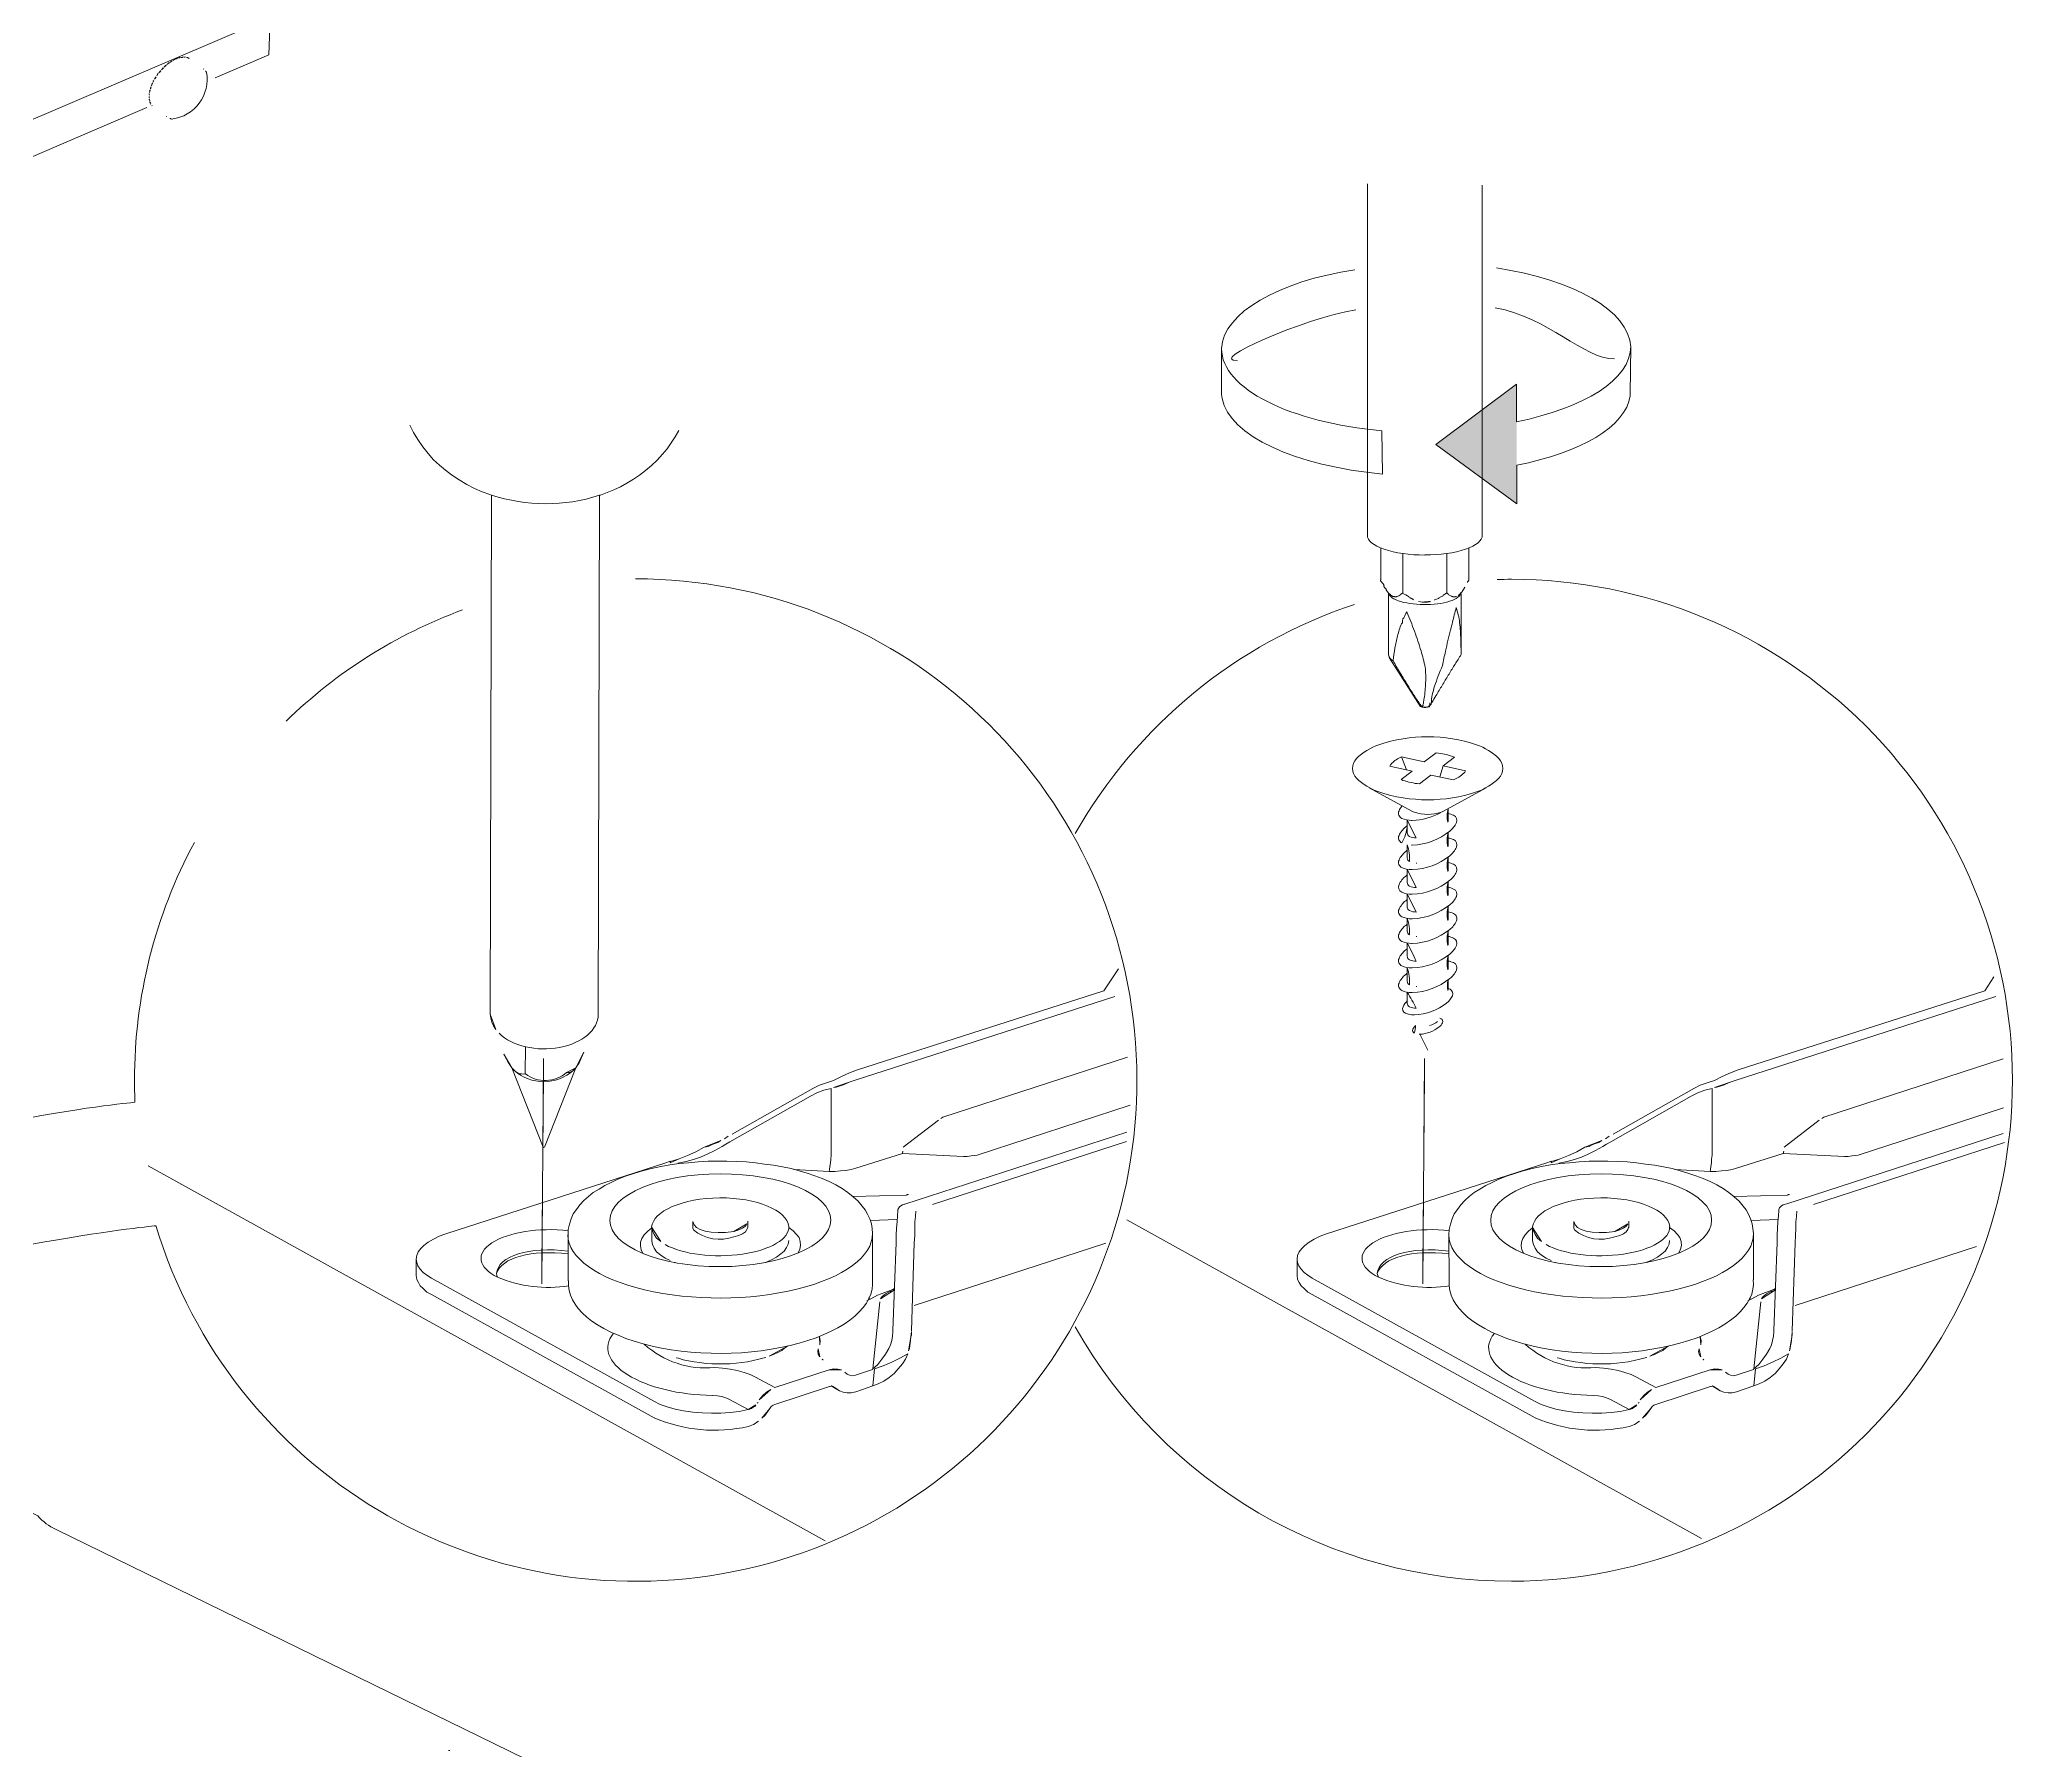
# Model space of a CAD drawing. Header units: metres. Extents: x -27.1 to 47.9, y -10.7 to 6.6.
# Drawn here: x 27.256 to 28.59, y 2.694 to 3.851 of the extents above; entities that cross this region are included whole.
import ezdxf

# ---------------------------------------------------------------- set-up
doc = ezdxf.new("R2010")
doc.units = ezdxf.units.M
doc.header["$MEASUREMENT"] = 0
doc.layers.add('PDF_Working_Num_Penna__255_Num_Penna__255_Num_Penna__255_Num_Penna__255_Num_Penna__255_Num_Penna__255', color=255, linetype='Continuous', lineweight=18)
doc.layers.add('PDF_Working_Num_Penna__7_Num_Penna__7_Num_Penna__7_Num_Penna__7_Num_Penna__7_Num_Penna__7', color=7, linetype='Continuous', lineweight=18)
doc.styles.add('GENERATED_STYLE_1', font='Arial')

msp = doc.modelspace()

# ---------------------------------------------------------------- hatches: boundary and pattern name
at = {"layer": 'PDF_Working_Num_Penna__7_Num_Penna__7_Num_Penna__7_Num_Penna__7_Num_Penna__7_Num_Penna__7', "linetype": 'Continuous', "lineweight": 18}
msp.add_hatch(color=7, dxfattribs=at).paths.add_polyline_path([(28.2549, 3.6181), (28.2003, 3.5773), (28.255, 3.5371)])

# ---------------------------------------------------------------- linework, layer by layer
at = {"layer": 'PDF_Working_Num_Penna__255_Num_Penna__255_Num_Penna__255_Num_Penna__255_Num_Penna__255_Num_Penna__255', "color": 255, "linetype": 'Continuous', "lineweight": 18, "flags": 128}
for points in [[(28.3317, 3.6102), (28.3318, 3.6116), (28.3321, 3.6436)], [(28.0558, 3.6084), (28.0554, 3.6111), (28.0554, 3.6421)], [(28.2549, 3.5926), (28.2549, 3.6181), (28.2003, 3.5773), (28.255, 3.5371), (28.255, 3.5632)], [(28.1638, 3.5865), (28.1643, 3.5573)], [(27.5959, 3.0206), (27.5969, 3.1509)], [(28.1916, 3.0206), (28.1926, 3.1509)]]:
    msp.add_lwpolyline(points, dxfattribs=at)
at = {"layer": 'PDF_Working_Num_Penna__255_Num_Penna__255_Num_Penna__255_Num_Penna__255_Num_Penna__255_Num_Penna__255', "color": 255, "linetype": 'Continuous', "lineweight": 18}
for points in [[(28.3321, 3.6436), (28.3321, 3.6212), (28.3006, 3.6019), (28.2549, 3.5926)], [(28.3321, 3.6436), (28.3321, 3.6212), (28.3006, 3.6019), (28.2549, 3.5926)], [(28.0554, 3.6421), (28.0554, 3.6149), (28.1019, 3.5922), (28.1638, 3.5865)], [(28.0554, 3.6421), (28.0554, 3.6149), (28.1019, 3.5922), (28.1638, 3.5865)], [(28.1643, 3.5573), (28.1055, 3.5626), (28.0606, 3.5832), (28.0558, 3.6084)], [(28.1643, 3.5573), (28.1055, 3.5626), (28.0606, 3.5832), (28.0558, 3.6084)], [(28.255, 3.5632), (28.2978, 3.5718), (28.329, 3.5893), (28.3317, 3.6102)], [(28.255, 3.5632), (28.2978, 3.5718), (28.329, 3.5893), (28.3317, 3.6102)]]:
    msp.add_open_spline(points, degree=3, dxfattribs=at)
at = {"layer": 'PDF_Working_Num_Penna__7_Num_Penna__7_Num_Penna__7_Num_Penna__7_Num_Penna__7_Num_Penna__7', "color": 7, "linetype": 'Continuous', "lineweight": 18, "flags": 128}
for points in [[(27.4122, 3.8658), (26.5475, 3.496), (26.4564, 3.5664), (26.4571, 3.5467, 0.149697), (26.4445, 3.5632), (25.7759, 4.0813, 0.095493), (25.7565, 4.0904), (25.755, 4.1084), (25.6872, 4.1607)], [(27.3683, 3.83), (27.3687, 3.8296), (27.3689, 3.8293), (27.3691, 3.829, -0.430179), (27.3457, 3.7974), (27.3449, 3.7976), (27.3446, 3.7977)], [(27.5609, 3.192), (27.5617, 3.5431, 0.159933), (27.6347, 3.5429), (27.6339, 3.1918)], [(27.9565, 2.9804, 0.27041), (28.2514, 2.8084, 0.414218), (28.5902, 3.1473, 0.414215), (28.2514, 3.4861, 0.006984), (28.2418, 3.4859)], [(28.177, 3.456, 0.007869), (28.1756, 3.452, 0.013666), (28.1744, 3.4478, 0.021225), (28.1726, 3.4395, 0.013403), (28.1714, 3.431, -0.253396), (28.1683, 3.4349), (28.1683, 3.4364), (28.1683, 3.4765)], [(28.1919, 3.4025, 0.001015), (28.1924, 3.4056, 0.006241), (28.1931, 3.4109, 0.007932), (28.1934, 3.4162, 0.011141), (28.1935, 3.4214, 0.009535), (28.1931, 3.4267, 0.006006), (28.1918, 3.4322, 0.003724), (28.1903, 3.4377, 0.007423), (28.1882, 3.4443, 0.008252), (28.1859, 3.4509, 0.008319), (28.1833, 3.4575, 0.000614), (28.1806, 3.464, 0.013257), (28.1786, 3.46)], [(28.1714, 3.431, 0.00613), (28.1758, 3.4234, 0.001858), (28.1805, 3.4157, 0.004174), (28.1845, 3.4092, 0.011677), (28.1888, 3.4027)], [(28.177, 3.3659, 0.101704), (28.1704, 3.3616, 0.122789), (28.1692, 3.3596), (28.1844, 3.3564), (28.1768, 3.3506, 0.01146), (28.178, 3.3501, 0.054174), (28.1892, 3.3477), (28.197, 3.3536), (28.2122, 3.3504, 0.1064), (28.2192, 3.3549, 0.112046), (28.2203, 3.3566), (28.2052, 3.3599), (28.203, 3.3524)], [(28.2052, 3.3599), (28.2129, 3.3658, 0.022466), (28.2115, 3.3663, 0.053846), (28.2006, 3.3687), (28.1925, 3.3626), (28.177, 3.3659), (28.1804, 3.3572)], [(28.2343, 3.3451), (28.2055, 3.3292, -0.042382), (28.2038, 3.3285, -0.161524), (28.1858, 3.3285, -0.045826), (28.184, 3.3292), (28.1553, 3.3451)], [(28.1773, 3.3326, 0.056758), (28.1754, 3.3295, 0.414655), (28.1773, 3.3244, 0.107655), (28.1839, 3.323), (28.1844, 3.323, 0.116709), (28.2034, 3.3282)], [(28.1844, 3.3063, 0.162395), (28.2097, 3.3158, 0.116807), (28.2142, 3.3215, 0.413962), (28.2123, 3.3265, 0.062211), (28.2086, 3.3277)], [(28.181, 3.3028, 0.006641), (28.1799, 3.3019, 0.116823), (28.1754, 3.2962, 0.41498), (28.1773, 3.2911, 0.107635), (28.1839, 3.2897), (28.1844, 3.2897, 0.162227), (28.2097, 3.2991, 0.1162), (28.2142, 3.3049, 0.413155), (28.2123, 3.31, 0.062211), (28.2086, 3.3111)], [(27.3609, 3.3081, 0.124896), (27.3204, 3.1472, 0.010928), (27.3207, 3.1324)], [(28.181, 3.2861, 0.011827), (28.1799, 3.2853, 0.116975), (28.1754, 3.2796, 0.414165), (28.1773, 3.2745, 0.107615), (28.1839, 3.2731, 0.007878), (28.1844, 3.2731, 0.162264), (28.2097, 3.2825, 0.116353), (28.2142, 3.2882, 0.412972), (28.2123, 3.2933, 0.061065), (28.2086, 3.2945)], [(28.181, 3.2695, 0.006628), (28.1799, 3.2687, 0.116596), (28.1754, 3.2629, 0.41498), (28.1773, 3.2579, 0.107615), (28.1839, 3.2564, 0.015927), (28.1844, 3.2565, 0.162538), (28.2097, 3.2659, 0.117186), (28.2142, 3.2716, 0.413655), (28.2123, 3.2766, 0.062242), (28.2086, 3.2778)], [(28.181, 3.2529, 0.001463), (28.1799, 3.252, 0.116596), (28.1754, 3.2463, 0.41467), (28.1773, 3.2412, 0.106965), (28.1839, 3.2398, 0.007878), (28.1844, 3.2398, 0.162551), (28.2097, 3.2492, 0.117186), (28.2142, 3.255, 0.414403), (28.2123, 3.26, 0.062211), (28.2086, 3.2612)], [(28.181, 3.2362, 0.004039), (28.1799, 3.2354, 0.117353), (28.1754, 3.2297, 0.41498), (28.1773, 3.2246, 0.107615), (28.1839, 3.2232, 0.007878), (28.1844, 3.2232, 0.162551), (28.2097, 3.2326, 0.116504), (28.2142, 3.2383, 0.41363), (28.2123, 3.2434, 0.061065), (28.2086, 3.2446)], [(28.181, 3.2196, 0.004039), (28.1799, 3.2188, 0.117353), (28.1754, 3.213, 0.414663), (28.1773, 3.208, 0.107615), (28.1839, 3.2065, 0.007878), (28.1844, 3.2066, 0.162395), (28.2097, 3.216, 0.116504), (28.2142, 3.2217, 0.412568), (28.2123, 3.2268, 0.05995), (28.2086, 3.2279)], [(28.181, 3.201, 0.090469), (28.1781, 3.197, 0.412457), (28.1797, 3.1926, 0.107692), (28.1854, 3.1914, 0.009492), (28.1859, 3.1914, 0.162275), (28.2076, 3.1995, 0.115707), (28.2115, 3.2044, 0.410081), (28.2099, 3.2088, 0.021447), (28.2086, 3.2093)], [(28.2029, 3.1892, -0.028418), (28.2039, 3.1888, -0.41231), (28.2048, 3.1862, -0.116374), (28.2025, 3.1833, -0.162747), (28.1895, 3.1784), (28.1948, 3.1675)], [(27.6184, 3.1551), (27.6173, 3.154, -0.381191), (27.5769, 3.154), (27.5758, 3.1553)], [(27.698, 3.0516), (27.698, 3.048), (27.698, 3.0472), (27.6983, 3.0461, 0.26734), (27.7257, 3.0414), (27.729, 3.0422), (27.7315, 3.0433), (27.7334, 3.0447), (27.7345, 3.0464), (27.7348, 3.0472), (27.7351, 3.048), (27.7351, 3.0519)], [(28.2937, 3.0516), (28.2937, 3.048), (28.2937, 3.0472), (28.294, 3.0461, 0.26734), (28.3213, 3.0414), (28.3247, 3.0422), (28.3271, 3.0433), (28.3291, 3.0447), (28.3302, 3.0464), (28.3304, 3.0472), (28.3307, 3.048), (28.3307, 3.0519)], [(27.7423, 2.9167), (27.7412, 2.9159), (27.74, 2.915), (27.7389, 2.9145), (27.7378, 2.9139), (27.7367, 2.9136), (27.7354, 2.9131, -0.157771), (27.6718, 2.9189), (27.5211, 3.0024), (27.5181, 3.004), (27.5156, 3.0063), (27.5136, 3.0082), (27.5123, 3.0104), (27.5112, 3.0126), (27.5109, 3.0151), (27.5109, 3.0262), (27.5112, 3.024), (27.512, 3.0217), (27.5136, 3.0195), (27.5156, 3.0173), (27.5181, 3.0154), (27.5211, 3.0135), (27.6715, 2.9302), (27.6759, 2.928), (27.6806, 2.9264), (27.6859, 2.9247), (27.6917, 2.9236), (27.6978, 2.9228), (27.7041, 2.9223), (27.7105, 2.922), (27.7169, 2.922), (27.7232, 2.9225), (27.7293, 2.9233), (27.7354, 2.9245), (27.7227, 2.9314), (27.7201, 2.9325), (27.7174, 2.9333), (27.7143, 2.9338), (27.7111, 2.9341)], [(27.5651, 3.0165), (27.5653, 3.0151), (27.5659, 3.014, 0.137567), (27.614, 3.0082)], [(28.3379, 2.9167), (28.3368, 2.9159), (28.3357, 2.915), (28.3346, 2.9145), (28.3335, 2.9139), (28.3324, 2.9136), (28.331, 2.9131, -0.157771), (28.2674, 2.9189), (28.1167, 3.0024), (28.1137, 3.004), (28.1112, 3.0063), (28.1093, 3.0082), (28.1079, 3.0104), (28.1068, 3.0126), (28.1065, 3.0151), (28.1065, 3.0262), (28.1068, 3.024), (28.1076, 3.0217), (28.1093, 3.0195), (28.1112, 3.0173), (28.1137, 3.0154), (28.1167, 3.0135), (28.2671, 2.9302), (28.2715, 2.928), (28.2763, 2.9264), (28.2815, 2.9247), (28.2873, 2.9236), (28.2934, 2.9228), (28.2998, 2.9223), (28.3061, 2.922), (28.3125, 2.922), (28.3188, 2.9225), (28.3249, 2.9233), (28.331, 2.9245), (28.3183, 2.9314), (28.3158, 2.9325), (28.313, 2.9333), (28.31, 2.9338), (28.3067, 2.9341)], [(28.1607, 3.0165), (28.161, 3.0151), (28.1615, 3.014, 0.137567), (28.2096, 3.0082)], [(27.7403, 2.9465), (27.7367, 2.9482), (27.7326, 2.9496), (27.7279, 2.951), (27.7232, 2.9518), (27.718, 2.9526), (27.7127, 2.9529, -0.209247), (27.6651, 2.9687)], [(28.336, 2.9465), (28.3324, 2.9482), (28.3282, 2.9496), (28.3235, 2.951), (28.3188, 2.9518), (28.3136, 2.9526), (28.3083, 2.9529, -0.209247), (28.2608, 2.9687)], [(27.9113, 2.5285), (27.2673, 2.8434, -0.107809), (27.2551, 2.8526), (27.1781, 2.8902)]]:
    msp.add_lwpolyline(points, format="xyb", dxfattribs=at)
for points in [[(27.3749, 3.8252), (27.4111, 3.8408), (27.4122, 3.8658)], [(27.3286, 3.8053), (26.6589, 3.5172)], [(28.154, 3.5158), (28.154, 3.7535)], [(28.2317, 3.7526), (28.2317, 3.5158)], [(28.3317, 3.6102), (28.3318, 3.6116), (28.3321, 3.6436)], [(28.0558, 3.6084), (28.0554, 3.6111), (28.0554, 3.6421)], [(28.2549, 3.5926), (28.2549, 3.6181), (28.2003, 3.5773), (28.255, 3.5371), (28.255, 3.5632)], [(27.5617, 3.5431), (27.5607, 3.5434), (27.5554, 3.5453), (27.5502, 3.5476), (27.545, 3.5503), (27.5398, 3.5533), (27.5347, 3.5567), (27.5306, 3.5598), (27.5266, 3.5633), (27.5226, 3.567), (27.5189, 3.5712), (27.5153, 3.5757), (27.5119, 3.5806), (27.5091, 3.5854), (27.5066, 3.5904)], [(27.6884, 3.5868), (27.686, 3.5824), (27.6833, 3.5783), (27.6805, 3.5744), (27.6775, 3.5708), (27.6738, 3.5667), (27.6699, 3.563), (27.6659, 3.5596), (27.6618, 3.5565), (27.6577, 3.5537), (27.6533, 3.5511), (27.6489, 3.5487), (27.6444, 3.5466), (27.6399, 3.5447), (27.6354, 3.5431), (27.6347, 3.5429)], [(28.1638, 3.5865), (28.1643, 3.5573)], [(28.1631, 3.4858), (28.1631, 3.5072)], [(28.1779, 3.477), (28.1779, 3.5035)], [(28.2077, 3.477), (28.2077, 3.5035)], [(28.2226, 3.4858), (28.2226, 3.5072)], [(28.2161, 3.4746), (28.2152, 3.4739), (28.2141, 3.4731), (28.2128, 3.4724), (28.2113, 3.4718), (28.2096, 3.4712), (28.2078, 3.4707), (28.2058, 3.4702), (28.2037, 3.4698), (28.2015, 3.4695), (28.1992, 3.4692), (28.1968, 3.469), (28.1944, 3.469), (28.192, 3.469), (28.1896, 3.469), (28.1873, 3.4692), (28.1849, 3.4694), (28.1827, 3.4697), (28.1806, 3.4701), (28.1785, 3.4705), (28.1766, 3.471), (28.1749, 3.4716), (28.1734, 3.4722), (28.172, 3.4729), (28.1708, 3.4736), (28.1698, 3.4744), (28.1691, 3.4752), (28.1688, 3.4756)], [(28.2174, 3.4765), (28.2174, 3.4364)], [(28.1896, 3.4002), (28.1688, 3.4333)], [(27.7931, 3.147), (27.7984, 3.1498), (27.8039, 3.1523), (27.8092, 3.1542), (27.9759, 3.2078), (27.9858, 3.2226)], [(28.3888, 3.147), (28.394, 3.1498), (28.3996, 3.1523), (28.4048, 3.1542), (28.5715, 3.2078), (28.5777, 3.2171)], [(27.8069, 3.147), (27.9833, 3.2039)], [(28.4026, 3.147), (28.579, 3.2039)], [(27.5755, 3.1557), (27.5766, 3.1545), (27.5777, 3.1535), (27.5787, 3.1527), (27.5798, 3.1521), (27.5809, 3.1517), (27.5821, 3.1515), (27.5833, 3.1514), (27.5846, 3.1516), (27.5847, 3.1701)], [(27.5958, 3.0095), (27.597, 3.1619)], [(27.9919, 3.1628), (27.867, 3.1224)], [(28.1915, 3.0095), (28.1927, 3.1619)], [(27.5755, 3.1557), (27.5966, 3.1021), (27.5968, 3.1019), (27.597, 3.1018), (27.5972, 3.1019), (27.5974, 3.1019)], [(27.5975, 3.102), (27.6188, 3.1556)], [(28.5839, 3.1617), (28.4626, 3.1224)], [(27.7229, 3.1055), (27.7774, 3.1365), (27.7818, 3.1387), (27.7865, 3.1406), (27.7915, 3.1417)], [(27.7931, 3.147), (27.7882, 3.1456), (27.7835, 3.144), (27.7791, 3.1417), (27.7246, 3.1108)], [(27.7915, 3.1417), (27.7915, 3.1019), (27.7915, 3.0994), (27.7915, 3.0967), (27.7912, 3.0939), (27.7909, 3.0914), (27.7906, 3.0889), (27.7904, 3.087), (27.7901, 3.0856)], [(28.3186, 3.1055), (28.373, 3.1365), (28.3774, 3.1387), (28.3821, 3.1406), (28.3871, 3.1417)], [(28.3888, 3.147), (28.3838, 3.1456), (28.3791, 3.144), (28.3747, 3.1417), (28.3202, 3.1108)], [(28.3871, 3.1417), (28.3871, 3.1019), (28.3871, 3.0994), (28.3871, 3.0967), (28.3868, 3.0939), (28.3866, 3.0914), (28.3863, 3.0889), (28.386, 3.087), (28.3857, 3.0856)], [(27.9937, 3.1303), (27.8902, 3.0967)], [(28.5841, 3.1286), (28.4858, 3.0967)], [(27.8401, 3.1019), (27.8639, 3.1202)], [(27.8413, 3.0635), (27.9913, 3.1122)], [(28.4358, 3.1019), (28.4595, 3.1202)], [(28.4369, 3.0635), (28.5838, 3.1112)], [(27.6878, 3.0911), (27.6933, 3.0923), (27.6983, 3.0937), (27.703, 3.0953), (27.7077, 3.0973), (27.7127, 3.0997), (27.7152, 3.1011), (27.7177, 3.1025), (27.7201, 3.1041), (27.7229, 3.1055)], [(27.6886, 3.0942), (27.6944, 3.0964), (27.7, 3.0989), (27.7055, 3.1019)], [(27.8081, 3.0879), (27.8396, 3.0978), (27.881, 3.0958), (27.8835, 3.0958), (27.886, 3.0961), (27.8882, 3.0964), (27.8902, 3.0967)], [(27.86, 3.0632), (27.9911, 3.1058)], [(28.2834, 3.0911), (28.289, 3.0923), (28.294, 3.0937), (28.2987, 3.0953), (28.3034, 3.0973), (28.3083, 3.0997), (28.3108, 3.1011), (28.3133, 3.1025), (28.3158, 3.1041), (28.3186, 3.1055)], [(28.2843, 3.0942), (28.2901, 3.0964), (28.2956, 3.0989), (28.3011, 3.1019)], [(28.4037, 3.0879), (28.4352, 3.0978), (28.4767, 3.0958), (28.4792, 3.0958), (28.4817, 3.0961), (28.4839, 3.0964), (28.4858, 3.0967)], [(28.4557, 3.0632), (28.5847, 3.1051)], [(27.3297, 3.0894), (27.7873, 2.8358)], [(27.6828, 3.0925), (27.6814, 3.092), (27.6803, 3.0917), (27.5308, 3.0433)], [(27.6137, 3.0116), (27.6135, 3.0428), (27.6137, 3.0464), (27.6146, 3.0499), (27.6156, 3.0536), (27.617, 3.0568), (27.6193, 3.0599), (27.6215, 3.0629), (27.6242, 3.066), (27.6273, 3.0687), (27.6306, 3.0713), (27.6345, 3.0737), (27.6383, 3.076), (27.6427, 3.0782), (27.6472, 3.0803), (27.6524, 3.0823), (27.6579, 3.0842), (27.6638, 3.0859), (27.6699, 3.0876), (27.6762, 3.0889), (27.6823, 3.0901), (27.6886, 3.0909), (27.695, 3.0914), (27.7016, 3.092), (27.7083, 3.0925), (27.7146, 3.0925), (27.721, 3.0925), (27.7276, 3.0923), (27.734, 3.092), (27.7403, 3.0914), (27.7464, 3.0906), (27.7525, 3.0898), (27.7586, 3.0886), (27.7644, 3.0876), (27.7699, 3.0859), (27.7751, 3.0845), (27.7804, 3.0826), (27.7854, 3.0807), (27.7901, 3.0787), (27.7945, 3.0765), (27.7989, 3.074), (27.8028, 3.0713), (27.8064, 3.0685), (27.8097, 3.0655), (27.8125, 3.0622), (27.8144, 3.0596), (27.8161, 3.0566), (27.8175, 3.0536), (27.8186, 3.0502), (27.8191, 3.0469), (27.8194, 3.0436), (27.8194, 3.0123)], [(27.8081, 3.0879), (27.805, 3.087), (27.8014, 3.0862), (27.7978, 3.0859), (27.794, 3.0856), (27.7901, 3.0856), (27.7663, 3.087)], [(28.2785, 3.0925), (28.2771, 3.092), (28.276, 3.0917), (28.1264, 3.0433)], [(28.2094, 3.0116), (28.2091, 3.0428), (28.2094, 3.0464), (28.2102, 3.0499), (28.2113, 3.0536), (28.2127, 3.0568), (28.2149, 3.0599), (28.2171, 3.0629), (28.2199, 3.066), (28.2229, 3.0687), (28.2262, 3.0713), (28.2301, 3.0737), (28.234, 3.076), (28.2384, 3.0782), (28.2428, 3.0803), (28.2481, 3.0823), (28.2536, 3.0842), (28.2594, 3.0859), (28.2655, 3.0876), (28.2718, 3.0889), (28.2779, 3.0901), (28.2843, 3.0909), (28.2906, 3.0914), (28.2973, 3.092), (28.3039, 3.0925), (28.3103, 3.0925), (28.3166, 3.0925), (28.3233, 3.0923), (28.3296, 3.092), (28.336, 3.0914), (28.342, 3.0906), (28.3481, 3.0898), (28.3542, 3.0886), (28.36, 3.0876), (28.3655, 3.0859), (28.3708, 3.0845), (28.3761, 3.0826), (28.381, 3.0807), (28.3857, 3.0787), (28.3902, 3.0765), (28.3946, 3.074), (28.3984, 3.0713), (28.4021, 3.0685), (28.4053, 3.0655), (28.4081, 3.0622), (28.4101, 3.0596), (28.4117, 3.0566), (28.4131, 3.0536), (28.4142, 3.0502), (28.4147, 3.0469), (28.415, 3.0436), (28.415, 3.0123)], [(28.4037, 3.0879), (28.4007, 3.087), (28.3971, 3.0862), (28.3935, 3.0859), (28.3896, 3.0856), (28.3857, 3.0856), (28.362, 3.087)], [(27.8059, 3.0687), (27.8424, 3.0696)], [(28.4015, 3.0687), (28.438, 3.0696)], [(27.841, 3.0635), (27.8396, 3.0629), (27.8385, 3.0624), (27.8376, 3.0616), (27.8371, 3.061), (27.8365, 3.0599), (27.8365, 3.0591), (27.8363, 3.0555), (27.836, 3.0516), (27.8357, 3.0472), (27.8354, 3.0425), (27.8354, 3.0375)], [(27.8487, 3.0588), (27.8484, 3.0552), (27.8481, 3.0514), (27.8481, 3.0469), (27.8479, 3.0422), (27.8476, 3.0373)], [(28.4366, 3.0635), (28.4352, 3.0629), (28.4341, 3.0624), (28.4333, 3.0616), (28.4327, 3.061), (28.4322, 3.0599), (28.4322, 3.0591), (28.4319, 3.0555), (28.4316, 3.0516), (28.4313, 3.0472), (28.4311, 3.0425), (28.4311, 3.0375)], [(28.4443, 3.0588), (28.4441, 3.0552), (28.4438, 3.0514), (28.4438, 3.0469), (28.4435, 3.0422), (28.4432, 3.0373)], [(27.5308, 3.0433), (27.5264, 3.0417), (27.5225, 3.0397), (27.5189, 3.0378), (27.5161, 3.0356), (27.5139, 3.0334), (27.5122, 3.0311), (27.5112, 3.0287), (27.5109, 3.0262)], [(27.6701, 3.0475), (27.6674, 3.0452), (27.6651, 3.0428), (27.6635, 3.0403), (27.6626, 3.0378), (27.6624, 3.0353), (27.6629, 3.0325), (27.664, 3.0301)], [(27.6701, 3.0477), (27.6701, 3.0386), (27.6707, 3.0361), (27.6718, 3.0336), (27.6734, 3.0312), (27.6762, 3.0289), (27.6792, 3.027)], [(27.7691, 3.0306), (27.7702, 3.0331), (27.7707, 3.0356), (27.7705, 3.0381), (27.7697, 3.0408), (27.768, 3.043), (27.7658, 3.0455), (27.7627, 3.0477)], [(27.836, 3.053), (27.818, 3.0524)], [(27.9914, 3.0528), (28.38, 2.8374)], [(28.1264, 3.0433), (28.122, 3.0417), (28.1181, 3.0397), (28.1146, 3.0378), (28.1118, 3.0356), (28.1096, 3.0334), (28.1079, 3.0311), (28.1068, 3.0287), (28.1065, 3.0262)], [(28.2657, 3.0475), (28.263, 3.0452), (28.2608, 3.0428), (28.2591, 3.0403), (28.2583, 3.0378), (28.258, 3.0353), (28.2585, 3.0325), (28.2597, 3.0301)], [(28.2657, 3.0477), (28.2657, 3.0386), (28.2663, 3.0361), (28.2674, 3.0336), (28.2691, 3.0312), (28.2718, 3.0289), (28.2749, 3.027)], [(28.3647, 3.0306), (28.3658, 3.0331), (28.3664, 3.0356), (28.3661, 3.0381), (28.3653, 3.0408), (28.3636, 3.043), (28.3614, 3.0455), (28.3584, 3.0477)], [(28.4316, 3.053), (28.4137, 3.0524)], [(27.747, 3.024), (27.7511, 3.0257), (27.7544, 3.0276), (27.7575, 3.0298), (27.7597, 3.0317), (27.7613, 3.0342), (27.7624, 3.0364), (27.7627, 3.0389)], [(27.8332, 2.9781), (27.8354, 3.0375)], [(27.8457, 2.9778), (27.8476, 3.0373)], [(27.8476, 2.9949), (27.9771, 3.0371)], [(28.3426, 3.024), (28.3467, 3.0257), (28.3501, 3.0276), (28.3531, 3.0298), (28.3553, 3.0317), (28.357, 3.0342), (28.3581, 3.0364), (28.3584, 3.0389)], [(28.4289, 2.9781), (28.4311, 3.0375)], [(28.4413, 2.9778), (28.4432, 3.0373)], [(28.4432, 2.9949), (28.5659, 3.0349)], [(27.8155, 2.998), (27.8183, 2.9994), (27.8227, 3.0018), (27.8277, 3.0038), (27.8332, 3.0057), (27.8343, 3.0063)], [(28.4112, 2.998), (28.414, 2.9994), (28.4184, 3.0018), (28.4233, 3.0038), (28.4289, 3.0057), (28.43, 3.0063)], [(27.8197, 2.9521), (27.8244, 2.9974)], [(28.4153, 2.9521), (28.42, 2.9974)], [(27.8332, 2.9781), (27.8332, 2.9775), (27.8332, 2.9773), (27.833, 2.9742), (27.8324, 2.9712), (27.8316, 2.9684), (27.8304, 2.9659), (27.8282, 2.962), (27.8258, 2.9585), (27.823, 2.9549), (27.8213, 2.9534), (27.8197, 2.9521)], [(28.4289, 2.9781), (28.4289, 2.9775), (28.4289, 2.9773), (28.4286, 2.9742), (28.428, 2.9712), (28.4272, 2.9684), (28.4261, 2.9659), (28.4239, 2.962), (28.4214, 2.9585), (28.4186, 2.9549), (28.417, 2.9534), (28.4153, 2.9521)], [(27.7473, 2.9598), (27.7461, 2.9596), (27.7425, 2.9585), (27.7387, 2.9576), (27.7348, 2.9568), (27.731, 2.9563), (27.7271, 2.9559), (27.7229, 2.9554), (27.7188, 2.9554), (27.7146, 2.9554), (27.7107, 2.9554), (27.7066, 2.9556), (27.7027, 2.9563), (27.6989, 2.9568), (27.695, 2.9574), (27.6914, 2.9582), (27.6881, 2.9593), (27.6867, 2.9596)], [(27.7403, 2.9465), (27.7533, 2.9394), (27.7901, 2.9513)], [(27.8006, 2.9499), (27.8023, 2.9485), (27.8039, 2.9477), (27.8059, 2.9474), (27.8078, 2.9477), (27.8194, 2.9516)], [(28.3429, 2.9598), (28.3418, 2.9596), (28.3382, 2.9585), (28.3343, 2.9576), (28.3304, 2.9568), (28.3266, 2.9563), (28.3227, 2.9559), (28.3186, 2.9554), (28.3144, 2.9554), (28.3103, 2.9554), (28.3064, 2.9554), (28.3023, 2.9556), (28.2983, 2.9563), (28.2945, 2.9568), (28.2906, 2.9574), (28.2871, 2.9582), (28.2837, 2.9593), (28.2823, 2.9596)], [(28.336, 2.9465), (28.349, 2.9394), (28.3857, 2.9513)], [(28.3962, 2.9499), (28.3979, 2.9485), (28.3996, 2.9477), (28.4015, 2.9474), (28.4034, 2.9477), (28.415, 2.9516)], [(27.75, 2.9253), (27.7508, 2.9267), (27.7522, 2.9275), (27.7533, 2.928), (27.7904, 2.9402)], [(27.8197, 2.9405), (27.8081, 2.9366), (27.805, 2.9358), (27.8023, 2.9358), (27.7995, 2.9363), (27.797, 2.9371)], [(28.3456, 2.9253), (28.3465, 2.9267), (28.3478, 2.9275), (28.349, 2.928), (28.386, 2.9402)], [(28.4153, 2.9405), (28.4037, 2.9366), (28.4007, 2.9358), (28.3979, 2.9358), (28.3951, 2.9363), (28.3926, 2.9371)]]:
    msp.add_lwpolyline(points, dxfattribs=at)
for points in [[(27.3382, 3.8301), (27.3379, 3.83), (27.3377, 3.8298), (27.3375, 3.8295), (27.3374, 3.8292), (27.3369, 3.8287)], [(27.3399, 3.832), (27.3397, 3.832), (27.3395, 3.8318), (27.3393, 3.8315), (27.3391, 3.8312), (27.3386, 3.8307)], [(27.3418, 3.8338), (27.3416, 3.8337), (27.3413, 3.8336), (27.3411, 3.8333), (27.341, 3.8331), (27.3404, 3.8325)], [(27.3424, 3.8343), (27.3421, 3.834)], [(27.3438, 3.8353), (27.3436, 3.8353), (27.3433, 3.8352), (27.3431, 3.8349), (27.3429, 3.8347), (27.3427, 3.8345)], [(27.3458, 3.8366), (27.3456, 3.8366), (27.3453, 3.8366), (27.3451, 3.8364), (27.3449, 3.8361), (27.3443, 3.8357)], [(27.3477, 3.8377), (27.3475, 3.8378), (27.3473, 3.8377), (27.347, 3.8375), (27.3469, 3.8372), (27.3463, 3.8369)], [(27.3496, 3.8385), (27.3492, 3.8385), (27.349, 3.8384), (27.3488, 3.8382), (27.3482, 3.8379)], [(27.3514, 3.8391), (27.3512, 3.8391), (27.351, 3.839), (27.3507, 3.8388), (27.3502, 3.8387)], [(27.3532, 3.8394), (27.3528, 3.8393), (27.3525, 3.8391), (27.352, 3.839)], [(27.3548, 3.8394), (27.3544, 3.8393), (27.3542, 3.8392), (27.3538, 3.8392)], [(27.3562, 3.839), (27.3559, 3.839), (27.3557, 3.8389), (27.3555, 3.839)], [(27.3562, 3.839), (27.3571, 3.8384), (27.3573, 3.8385)], [(27.3672, 3.8312), (27.3671, 3.8313)], [(27.331, 3.817), (27.3307, 3.8168), (27.3307, 3.8165), (27.3306, 3.8162), (27.3307, 3.8161), (27.3306, 3.8154)], [(27.3316, 3.8192), (27.3314, 3.819), (27.3313, 3.8186), (27.3312, 3.8184), (27.3313, 3.8182), (27.3311, 3.8176)], [(27.3324, 3.8213), (27.3322, 3.8211), (27.3321, 3.8209), (27.3321, 3.8207), (27.3321, 3.8204), (27.3318, 3.8198)], [(27.3325, 3.8214), (27.3328, 3.8221)], [(27.3331, 3.8227), (27.3331, 3.8229), (27.3332, 3.8232), (27.3334, 3.8235)], [(27.335, 3.8259), (27.3347, 3.8257), (27.3345, 3.8255), (27.3344, 3.8252), (27.3344, 3.8249), (27.334, 3.8243)], [(27.3364, 3.8281), (27.3362, 3.8279), (27.336, 3.8277), (27.3358, 3.8274), (27.3358, 3.8271), (27.3354, 3.8265)], [(27.3303, 3.814), (27.3302, 3.8142), (27.3303, 3.8144), (27.3303, 3.8147)], [(27.3302, 3.8121), (27.3302, 3.8126)], [(27.3302, 3.8121), (27.3304, 3.8116)], [(27.3304, 3.8104), (27.3302, 3.8105), (27.3303, 3.8108)], [(27.3303, 3.814), (27.3304, 3.8135)], [(27.3304, 3.8104), (27.3305, 3.8102), (27.3307, 3.8098)], [(27.3308, 3.8088), (27.3307, 3.809), (27.3307, 3.8092)], [(27.3308, 3.8088), (27.3311, 3.8085), (27.3312, 3.8082)], [(27.3314, 3.8075), (27.3313, 3.8077)], [(27.3323, 3.8064), (27.3322, 3.8065)], [(27.3422, 3.7992), (27.342, 3.7991)], [(27.3446, 3.7977), (27.3442, 3.7978)], [(27.3457, 3.7974), (27.3459, 3.7974)], [(27.5609, 3.192), (27.5612, 3.1893), (27.5619, 3.1866), (27.5631, 3.184), (27.5648, 3.1815)], [(27.5755, 3.1557), (27.5741, 3.1577), (27.5725, 3.1601), (27.5718, 3.1615), (27.571, 3.1631), (27.5701, 3.1648)], [(27.6188, 3.1556), (27.6195, 3.1567), (27.6202, 3.1578), (27.621, 3.1591), (27.6218, 3.1606), (27.6225, 3.1623), (27.6233, 3.1642), (27.6242, 3.1663)], [(27.6188, 3.1556), (27.618, 3.1548), (27.6173, 3.1541), (27.6166, 3.1535), (27.6158, 3.1531), (27.615, 3.1527), (27.6142, 3.1526), (27.6134, 3.1525), (27.6125, 3.1526)], [(27.8069, 3.147), (27.8036, 3.1459), (27.8006, 3.1445), (27.7992, 3.144), (27.7975, 3.1434), (27.7962, 3.1431), (27.7948, 3.1425), (27.7931, 3.1423)], [(28.4026, 3.147), (28.3993, 3.1459), (28.3962, 3.1445), (28.3949, 3.144), (28.3932, 3.1434), (28.3918, 3.1431), (28.3904, 3.1425), (28.3888, 3.1423)], [(27.867, 3.1224), (27.8656, 3.1215)], [(28.4626, 3.1224), (28.4612, 3.1215)], [(27.7193, 3.1077), (27.7218, 3.1094)], [(28.315, 3.1077), (28.3174, 3.1094)], [(27.7055, 3.1019), (27.7083, 3.1025), (27.7105, 3.1036), (27.7127, 3.1044), (27.7149, 3.1052), (27.7168, 3.1064)], [(27.8396, 3.0978), (27.8398, 3.0994)], [(28.3011, 3.1019), (28.3039, 3.1025), (28.3061, 3.1036), (28.3083, 3.1044), (28.3105, 3.1052), (28.3125, 3.1064)], [(28.4352, 3.0978), (28.4355, 3.0994)], [(27.6886, 3.0942), (27.6828, 3.0923), (27.6826, 3.0914)], [(27.6828, 3.0923), (27.6828, 3.0925), (27.6826, 3.092)], [(28.2843, 3.0942), (28.2785, 3.0923), (28.2782, 3.0914)], [(28.2785, 3.0923), (28.2785, 3.0925), (28.2782, 3.092)], [(27.8424, 3.0696), (27.8426, 3.0699), (27.8432, 3.0699), (27.8435, 3.0699), (27.8437, 3.0699)], [(28.438, 3.0696), (28.4383, 3.0699), (28.4388, 3.0699), (28.4391, 3.0699), (28.4394, 3.0699)], [(27.6701, 3.0477), (27.6707, 3.0453), (27.6718, 3.043), (27.6734, 3.0405), (27.6762, 3.0383)], [(27.7257, 3.045), (27.729, 3.0461), (27.7315, 3.0472), (27.7334, 3.0486), (27.7345, 3.0502)], [(28.2657, 3.0477), (28.2663, 3.0453), (28.2674, 3.043), (28.2691, 3.0405), (28.2718, 3.0383)], [(28.3213, 3.045), (28.3247, 3.0461), (28.3271, 3.0472), (28.3291, 3.0486), (28.3302, 3.0502)], [(27.6792, 3.027), (27.6826, 3.0254)], [(27.6859, 3.024), (27.6856, 3.024)], [(27.7481, 3.0245), (27.7478, 3.0242)], [(28.2749, 3.027), (28.2782, 3.0254)], [(28.2815, 3.024), (28.2813, 3.024)], [(28.3437, 3.0245), (28.3435, 3.0242)], [(27.8343, 3.0054), (27.834, 3.0052), (27.8307, 3.0041), (27.8282, 3.0027), (27.826, 3.001), (27.8249, 2.9994)], [(28.43, 3.0054), (28.4297, 3.0052), (28.4264, 3.0041), (28.4239, 3.0027), (28.4217, 3.001), (28.4206, 2.9994)], [(27.8166, 3.0002), (27.8175, 2.9996)], [(28.4123, 3.0002), (28.4131, 2.9996)], [(27.8454, 2.9737), (27.8454, 2.9742), (27.8457, 2.9748), (27.8457, 2.9753), (27.8457, 2.9759), (27.8457, 2.9764), (27.8457, 2.977), (27.8457, 2.9773)], [(28.441, 2.9737), (28.441, 2.9742), (28.4413, 2.9748), (28.4413, 2.9753), (28.4413, 2.9759), (28.4413, 2.9764), (28.4413, 2.977), (28.4413, 2.9773)], [(27.7619, 2.9673), (27.7602, 2.9662), (27.758, 2.9645), (27.7553, 2.9632), (27.7525, 2.9618), (27.7495, 2.9607)], [(27.7826, 2.9656), (27.7824, 2.9637), (27.7826, 2.962), (27.7837, 2.9601)], [(27.7835, 2.9739), (27.784, 2.9712), (27.7837, 2.9684)], [(27.8197, 2.9405), (27.8233, 2.9419), (27.8271, 2.9438), (27.8307, 2.9463), (27.834, 2.949), (27.8368, 2.9521), (27.8396, 2.9554), (27.8418, 2.9587), (27.8432, 2.9623), (27.8379, 2.9593), (27.8324, 2.9565), (27.8266, 2.954), (27.8208, 2.9521)], [(27.8454, 2.9737), (27.8451, 2.9714), (27.8448, 2.9695), (27.8446, 2.9676), (27.8443, 2.9659), (27.8437, 2.9643)], [(28.3575, 2.9673), (28.3559, 2.9662), (28.3537, 2.9645), (28.3509, 2.9632), (28.3481, 2.9618), (28.3451, 2.9607)], [(28.3783, 2.9656), (28.378, 2.9637), (28.3783, 2.962), (28.3794, 2.9601)], [(28.3791, 2.9739), (28.3797, 2.9712), (28.3794, 2.9684)], [(28.4153, 2.9405), (28.4189, 2.9419), (28.4228, 2.9438), (28.4264, 2.9463), (28.4297, 2.949), (28.4325, 2.9521), (28.4352, 2.9554), (28.4374, 2.9587), (28.4388, 2.9623), (28.4335, 2.9593), (28.428, 2.9565), (28.4222, 2.954), (28.4164, 2.9521)], [(28.441, 2.9737), (28.4407, 2.9714), (28.4405, 2.9695), (28.4402, 2.9676), (28.4399, 2.9659), (28.4394, 2.9643)], [(27.7854, 2.9585), (27.7856, 2.9582), (27.786, 2.9582)], [(27.7901, 2.9513), (27.7931, 2.9521), (27.7959, 2.9518), (27.7984, 2.9513)], [(27.8194, 2.9516), (27.8197, 2.9516)], [(28.381, 2.9585), (28.3813, 2.9582), (28.3816, 2.9582)], [(28.3857, 2.9513), (28.3888, 2.9521), (28.3916, 2.9518), (28.394, 2.9513)], [(28.415, 2.9516), (28.4153, 2.9516)], [(27.7428, 2.9311), (27.745, 2.9338), (27.7478, 2.9363), (27.7506, 2.938)], [(27.7904, 2.9402), (27.7909, 2.9402)], [(27.797, 2.9371), (27.7915, 2.9405), (27.7926, 2.9402)], [(27.7918, 2.9405), (27.7954, 2.9385)], [(27.797, 2.9371), (27.7962, 2.9377)], [(28.3384, 2.9311), (28.3407, 2.9338), (28.3435, 2.9363), (28.3462, 2.938)], [(28.386, 2.9402), (28.3866, 2.9402)], [(28.3926, 2.9371), (28.3871, 2.9405), (28.3882, 2.9402)], [(28.3874, 2.9405), (28.391, 2.9385)], [(28.3926, 2.9371), (28.3918, 2.9377)], [(27.7354, 2.9245), (27.7365, 2.9247), (27.7376, 2.9253), (27.7387, 2.9261), (27.7398, 2.9267), (27.7406, 2.9278)], [(27.7414, 2.9289), (27.742, 2.9294)], [(27.75, 2.9253), (27.7483, 2.923), (27.7467, 2.9208), (27.7445, 2.9186)], [(28.331, 2.9245), (28.3321, 2.9247), (28.3332, 2.9253), (28.3343, 2.9261), (28.3354, 2.9267), (28.3362, 2.9278)], [(28.3371, 2.9289), (28.3377, 2.9294)], [(28.3456, 2.9253), (28.344, 2.923), (28.3423, 2.9208), (28.3401, 2.9186)], [(27.5337, 2.694), (27.5334, 2.694), (27.533, 2.694), (27.5327, 2.6939)]]:
    msp.add_lwpolyline(points, close=True, dxfattribs=at)
for points in [[(28.1821, 3.474, 0.030047), (28.1852, 3.4723, 0.043908)], [(28.1913, 3.4706, 0.032259), (28.194, 3.4706, 0.041982), (28.1967, 3.471, 0.037013)], [(28.2129, 3.4742, 0.098866), (28.2142, 3.4745, 0.07076)], [(28.2181, 3.4778, 0.028655), (28.22, 3.4807, 0.014182)], [(28.1971, 3.4019, 0.021155), (28.1984, 3.4041, 0.005189), (28.2009, 3.4082, -0.001807), (28.2051, 3.4152, -0.003586), (28.2092, 3.422, -0.001112), (28.2133, 3.4287, 0.000738), (28.2174, 3.4352, -0.003554), (28.2173, 3.4403, 0.005652), (28.2172, 3.4452, 0.009092), (28.2169, 3.451, 0.01578), (28.2164, 3.4566, 0.021349), (28.2155, 3.462, 0.010157), (28.2141, 3.467, -0.000418), (28.2128, 3.462, 0.003357), (28.2116, 3.457, 0.000844), (28.2103, 3.452, 0.002019), (28.2085, 3.4447, 0.006031), (28.2068, 3.4374, 0.004816), (28.2048, 3.4277, 0.007876), (28.2019, 3.4207, 0.012759), (28.1995, 3.4138, 0.014288), (28.1978, 3.408, 0.008256)], [(28.1912, 3.3995, 0.160085), (28.1957, 3.3999, -0.01097)], [(28.2429, 3.3648, 0.116862), (28.2278, 3.3742, 0.162233), (28.1618, 3.3742, 0.116563), (28.1467, 3.3648, 0.415127), (28.1467, 3.3516, 0.116216), (28.1618, 3.3423, 0.162368), (28.2278, 3.3423, 0.116515), (28.2429, 3.3516, 0.415644)], [(28.181, 3.3232), (28.181, 3.3146, 0.292237), (28.1825, 3.3122, 0.107874), (28.1871, 3.3112)], [(28.2086, 3.3308), (28.2086, 3.3229, -0.107518), (28.2084, 3.3218, -0.117386)], [(28.181, 3.3194, 0.009231), (28.1799, 3.3186, 0.117277), (28.1754, 3.3128, 0.41529), (28.1773, 3.3078, 0.107615)], [(28.2086, 3.3149), (28.2086, 3.3063, -0.109197), (28.2084, 3.3052, -0.116306)], [(28.181, 3.3066), (28.181, 3.2976, 0.293078), (28.1825, 3.2952, 0.107846)], [(28.2086, 3.2983), (28.2086, 3.2897, -0.109761), (28.2084, 3.2885, -0.116846)], [(28.181, 3.29), (28.181, 3.281, 0.291729), (28.1825, 3.2786, 0.106975), (28.1871, 3.2776)], [(28.181, 3.2733), (28.181, 3.2644, 0.291398), (28.1825, 3.262, 0.107874), (28.1871, 3.261)], [(28.2086, 3.2817), (28.2086, 3.273, -0.108912), (28.2084, 3.2719, -0.116739)], [(28.181, 3.2567), (28.181, 3.2481, 0.290056), (28.1825, 3.2456, 0.106947)], [(28.2086, 3.265), (28.2086, 3.2564, -0.106684), (28.2084, 3.2553, -0.116846)], [(28.2086, 3.2484), (28.2086, 3.2394, -0.107223), (28.2084, 3.2383, -0.117278)], [(28.181, 3.2401), (28.181, 3.2311, 0.291398), (28.1825, 3.2287, 0.106947), (28.1871, 3.2277, 0.011716)], [(28.2086, 3.2318), (28.2086, 3.2231, -0.108912), (28.2084, 3.222, -0.117817)], [(28.181, 3.2234), (28.181, 3.2142, 0.290559), (28.1825, 3.2117, 0.106947)], [(28.181, 3.2068), (28.181, 3.1995, 0.292237), (28.1825, 3.197, 0.107874), (28.1871, 3.196, 0.011716)], [(28.2086, 3.2151), (28.2086, 3.209, -0.108356), (28.2084, 3.2079, -0.1162)], [(28.1866, 3.1843, 0.097111), (28.1848, 3.1817, 0.41622), (28.1857, 3.1791, 0.107804)]]:
    msp.add_lwpolyline(points, format="xyb", close=True, dxfattribs=at)
at = {"layer": 'PDF_Working_Num_Penna__7_Num_Penna__7_Num_Penna__7_Num_Penna__7_Num_Penna__7_Num_Penna__7', "color": 7, "linetype": 'Continuous', "lineweight": 18}
for centre, radius, start, end in [((27.6592, 3.1474), 0.339, 196.8887, 89.9996), ((28.2521, 3.1465), 0.3398, 108.3194, 150.4537), ((28.1843, 3.4904), 0.021, 213.0306, 220.56), ((28.1715, 3.4819), 0.00794, 298.461, 310.5138), ((27.6594, 3.1473), 0.339, 110.2541, 134.2451), ((28.1917, 3.1993), 0.0157, 286.2498, 308.7349), ((27.598, 3.1692), 0.0221, 232.8115, 311.26)]:
    msp.add_arc(centre, radius, start, end, dxfattribs=at)
for centre, major_axis, ratio, start_param, end_param in [((28.1896, 3.5147), (-0.0356, 0.001), 0.342244, 6.278107, 7.953906), ((28.1959, 3.5148), (0.0358, 0.001), 0.341862, 4.616633, 6.288495), ((27.5974, 3.1918), (-0.0365, 0), 0.639472, 0.578405, 3.141878), ((27.7164, 3.0473), (0.0464, 0.0002), 0.439528, 0.041515, 3.107837), ((28.3121, 3.0473), (0.0464, 0.0002), 0.439528, 0.041515, 3.107837), ((27.6016, 3.0266), (-0.0469, 0.0002), 0.418137, 4.454244, 6.990403), ((27.7164, 3.0432), (0.103, 0.0003), 0.419941, 3.144631, 6.287049), ((27.7166, 3.0475), (0.0462, 0.0004), 0.40991, 3.76559, 6.308403), ((27.73, 3.0587), (0.0319, 0.0077), 0.384183, 3.090126, 4.483564), ((28.1973, 3.0266), (-0.0469, 0.0002), 0.418137, 4.454244, 6.990403), ((28.3121, 3.0432), (0.103, 0.0003), 0.419941, 3.144631, 6.287049), ((28.3122, 3.0475), (0.0462, 0.0004), 0.40991, 3.76559, 6.308403), ((28.3257, 3.0587), (0.0319, 0.0077), 0.384183, 3.090126, 4.483564), ((27.614, 3.0091), (-0.0488, 0.0082), 0.449841, 4.793831, 6.319721), ((27.6195, 3.0037), (-0.0547, 0.0117), 0.443091, 4.912471, 6.236467), ((28.2096, 3.0091), (-0.0488, 0.0082), 0.449841, 4.793831, 6.319721), ((28.2151, 3.0037), (-0.0547, 0.0117), 0.443091, 4.912471, 6.236467), ((27.7166, 3.0098), (0.1029, 0.0002), 0.459301, 3.100135, 6.331954), ((28.3122, 3.0098), (0.1029, 0.0002), 0.459301, 3.100135, 6.331954), ((27.7072, 2.9637), (-0.0668, 0.0032), 0.440963, 5.969234, 7.932756), ((28.3028, 2.9637), (-0.0668, 0.0032), 0.440963, 5.969234, 7.932756)]:
    msp.add_ellipse(centre, major_axis=major_axis, ratio=ratio, start_param=start_param, end_param=end_param, dxfattribs=at)
for centre in [(27.7165, 3.0526), (28.3121, 3.0526)]:
    msp.add_ellipse(centre, major_axis=(0.0747, 0.0001), ratio=0.420205, dxfattribs=at)
for points in [[(28.2414, 3.6967), (28.2935, 3.6887), (28.3309, 3.6679), (28.3321, 3.6433)], [(28.1455, 3.6955), (28.0937, 3.6874), (28.0566, 3.6666), (28.0554, 3.6421)], [(28.2405, 3.6697), (28.2768, 3.6634), (28.2998, 3.6351), (28.3212, 3.6351)], [(28.1463, 3.6684), (28.1103, 3.6621), (28.045, 3.6339), (28.0662, 3.6339)], [(28.3321, 3.6436), (28.3321, 3.6212), (28.3006, 3.6019), (28.2549, 3.5926)], [(28.0554, 3.6421), (28.0554, 3.6149), (28.1019, 3.5922), (28.1638, 3.5865)], [(28.1643, 3.5573), (28.1055, 3.5626), (28.0606, 3.5832), (28.0558, 3.6084)], [(28.255, 3.5632), (28.2978, 3.5718), (28.329, 3.5893), (28.3317, 3.6102)], [(28.1651, 3.4816), (28.1667, 3.4816), (28.1615, 3.4858), (28.1631, 3.4858)], [(28.2226, 3.4858), (28.2232, 3.4858), (28.2211, 3.484), (28.2217, 3.484)], [(28.1667, 3.479), (28.1677, 3.479), (28.1641, 3.4816), (28.1651, 3.4816)], [(28.1697, 3.4755), (28.1703, 3.4755), (28.1677, 3.4768), (28.1684, 3.4768)], [(28.1711, 3.4746), (28.1716, 3.4746), (28.1691, 3.4755), (28.1697, 3.4755)], [(28.1725, 3.4743), (28.1729, 3.4743), (28.1706, 3.4746), (28.1711, 3.4746)], [(28.1738, 3.4743), (28.1742, 3.4743), (28.172, 3.4743), (28.1725, 3.4743)], [(28.1753, 3.4749), (28.1758, 3.4749), (28.1732, 3.4743), (28.1738, 3.4743)], [(28.1779, 3.477), (28.1785, 3.477), (28.1761, 3.4758), (28.1766, 3.4758)], [(28.1821, 3.474), (28.1838, 3.474), (28.1762, 3.477), (28.1779, 3.477)], [(28.1913, 3.4706), (28.1922, 3.4706), (28.1876, 3.4711), (28.1885, 3.4711)], [(28.2023, 3.4733), (28.2034, 3.4733), (28.1982, 3.4719), (28.1993, 3.4719)], [(28.2051, 3.475), (28.2062, 3.475), (28.2012, 3.4733), (28.2023, 3.4733)], [(28.2077, 3.477), (28.2088, 3.477), (28.204, 3.475), (28.2051, 3.475)], [(28.2086, 3.4761), (28.209, 3.4761), (28.2073, 3.477), (28.2077, 3.477)], [(28.2107, 3.4747), (28.2115, 3.4747), (28.2077, 3.4761), (28.2086, 3.4761)], [(28.2117, 3.4743), (28.2121, 3.4743), (28.2103, 3.4747), (28.2107, 3.4747)], [(28.2129, 3.4742), (28.2133, 3.4742), (28.2114, 3.4743), (28.2117, 3.4743)], [(28.2168, 3.4763), (28.2174, 3.4763), (28.215, 3.4752), (28.2155, 3.4752)], [(28.2168, 3.4756), (28.217, 3.4756), (28.2161, 3.4746), (28.2161, 3.4746)], [(28.2181, 3.4778), (28.2188, 3.4778), (28.2162, 3.4763), (28.2168, 3.4763)], [(28.177, 3.456), (28.1784, 3.456), (28.1772, 3.46), (28.1786, 3.46)], [(28.19, 3.4011), (28.1906, 3.4011), (28.1881, 3.4027), (28.1888, 3.4027)], [(28.1919, 3.4025), (28.1924, 3.4025), (28.191, 3.4009), (28.1915, 3.4009)], [(28.196, 3.4011), (28.1965, 3.4011), (28.1959, 3.4025), (28.1963, 3.4025)], [(28.1912, 3.3995), (28.1918, 3.3995), (28.189, 3.4002), (28.1896, 3.4002)], [(28.1912, 3.3995), (28.1918, 3.3995), (28.1893, 3.4011), (28.19, 3.4011)], [(28.1915, 3.4009), (28.1921, 3.4009), (28.1907, 3.3995), (28.1912, 3.3995)], [(28.1971, 3.4019), (28.1979, 3.4019), (28.1948, 3.3999), (28.1957, 3.3999)], [(28.196, 3.4002), (28.1962, 3.4002), (28.1957, 3.3999), (28.1957, 3.3999)], [(28.1839, 3.3063), (28.1841, 3.3063), (28.1842, 3.3063), (28.1844, 3.3063)], [(28.1871, 3.2942), (28.1873, 3.2942), (28.1874, 3.2942), (28.1875, 3.2942)], [(28.1871, 3.2446), (28.1873, 3.2446), (28.1874, 3.2446), (28.1875, 3.2446)], [(28.1871, 3.2107), (28.1873, 3.2107), (28.1874, 3.2107), (28.1875, 3.2107)], [(28.1891, 3.1784), (28.1892, 3.1784), (28.1893, 3.1784), (28.1894, 3.1784)], [(27.3207, 3.1324), (27.3207, 3.1324), (26.833, 3.0892), (26.6444, 2.75)], [(26.6444, 2.75), (26.8774, 3.004), (27.3349, 3.0489), (27.3349, 3.0489)]]:
    msp.add_open_spline(points, degree=3, dxfattribs=at)

# ---------------------------------------------------------------- texts
at = {"layer": 'PDF_Working_Num_Penna__7_Num_Penna__7_Num_Penna__7_Num_Penna__7_Num_Penna__7_Num_Penna__7', "color": 7, "linetype": 'Continuous', "lineweight": 18, "insert": (27.31, 3.299), "char_height": 0.0000077, "attachment_point": 7, "style": 'GENERATED_STYLE_1'}
msp.add_mtext('\\A1;{\\pql;\\fArial|b0|i0|c0|p34;6x}', dxfattribs=at)
at = {"layer": 'PDF_Working_Num_Penna__7_Num_Penna__7_Num_Penna__7_Num_Penna__7_Num_Penna__7_Num_Penna__7', "color": 7, "linetype": 'Continuous', "lineweight": 18, "insert": (28.2969, 3.1718), "char_height": 0.00000321, "attachment_point": 7, "rotation": 90, "style": 'GENERATED_STYLE_1'}
msp.add_mtext('\\A1;{\\pql;\\fArial|b0|i0|c0|p34;148510}', dxfattribs=at)

doc.saveas('drawing.dxf')
